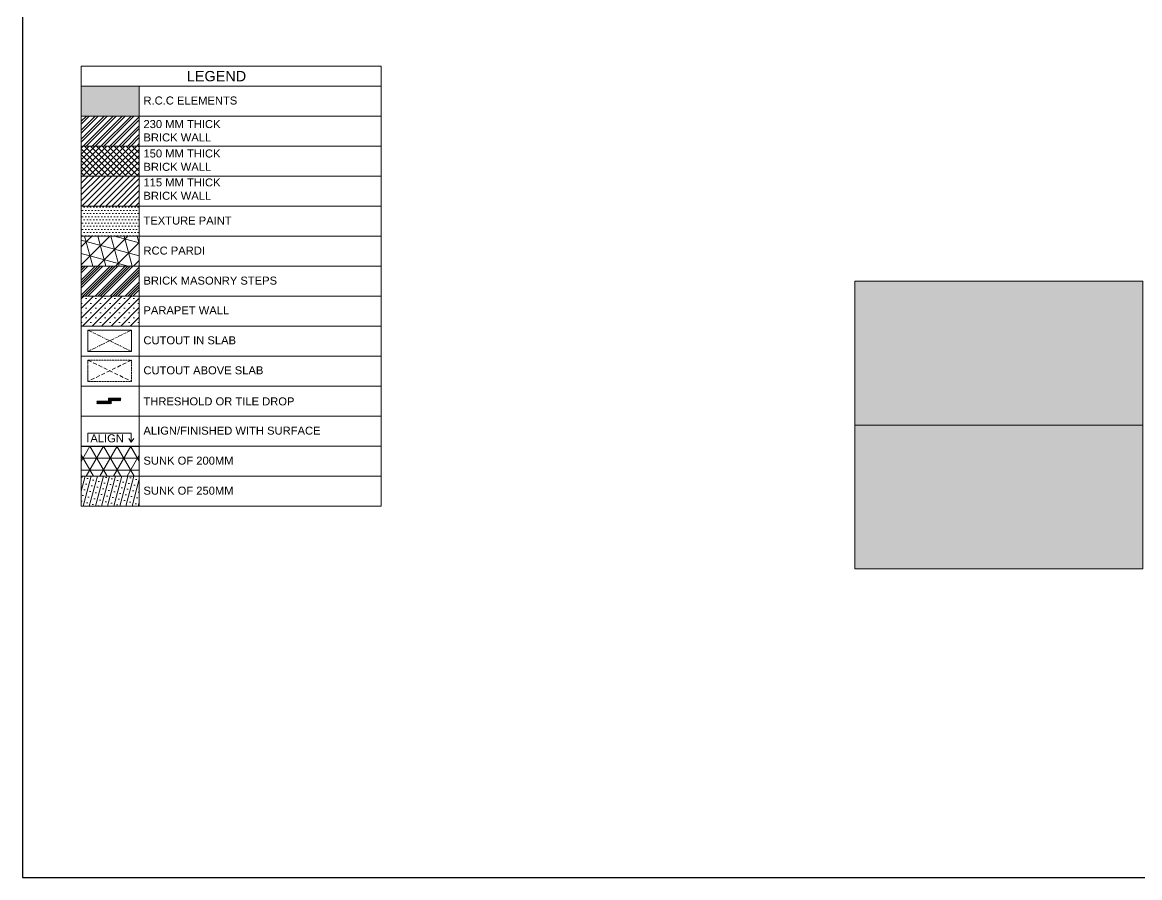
# Model space of a CAD drawing. Header units: millimetres. Extents: x 828494 to 5219521, y -272453 to 431064.
# Drawn here: x 2678440 to 2696195, y 168799 to 182395 of the extents above; entities that cross this region are included whole.
import ezdxf
from ezdxf.enums import TextEntityAlignment as Align

# ---------------------------------------------------------------- set-up
doc = ezdxf.new("R2010")
doc.units = ezdxf.units.MM
doc.header["$LTSCALE"] = 5
doc.header["$MEASUREMENT"] = 0
for name, pattern in [('1', [0]), ('DASHED', [0.75, 0.5, -0.25]), ('PHANTOM2', [1.25, 0.625, -0.125, 0.125, -0.125, 0.125, -0.125])]:
    doc.linetypes.add(name, pattern=pattern)
for name, color, linetype, lineweight in [('Area-Mobius', 31, 'Continuous', 9), ('Sheet anno-Mobius', 7, '1', 13), ('Sheet tab-Mobius', 7, 'Continuous', 13)]:
    doc.layers.add(name, color=color, linetype=linetype, lineweight=lineweight)
doc.layers.add('Hatch-Kitchen-Mobius', color=7, linetype='Continuous', lineweight=0, true_color=0xdbb894)
doc.layers.add('Hatch-Living-Moibus', color=7, linetype='Continuous', lineweight=0, true_color=0xfee3c8)
doc.styles.get("Standard").update_dxf_attribs({"font": 'arial.ttf'})
doc.styles.add('TITLE', font='arial.ttf', dxfattribs={"height": 4})

msp = doc.modelspace()

# ---------------------------------------------------------------- hatches: boundary and pattern name
at = {"layer": 'Hatch-Kitchen-Mobius'}
msp.add_hatch(color=256, dxfattribs=at).paths.add_polyline_path([(2691669, 175994.5), (2696246.2, 175994.5), (2696246.2, 173708), (2691669, 173708)])
at = {"layer": 'Hatch-Living-Moibus'}
msp.add_hatch(color=256, dxfattribs=at).paths.add_polyline_path([(2691669, 178281), (2696246.2, 178281), (2696246.2, 175994.5), (2691669, 175994.5)])
at = {"layer": 'Sheet anno-Mobius', "true_color": 0x000000}
msp.add_hatch(color=18, dxfattribs=at).paths.add_polyline_path([(2679373.2, 180906), (2680297.4, 180906), (2680297.4, 181383.1), (2679373.2, 181383.1)])
h = msp.add_hatch(dxfattribs=at)
h.set_pattern_fill('ANSI32', color=18, scale=267.749555, style=0)
h.set_pattern_definition([(45, (2606997.92, 146360.25), (-70.99782, 70.99782), []), (45, (2607045.26, 146360.25), (-70.99782, 70.99782), [])])
h.paths.add_polyline_path([(2679373.2, 180428.9), (2680297.4, 180428.9), (2680297.4, 180906), (2679373.2, 180906)])
h = msp.add_hatch(dxfattribs=at)
h.set_pattern_fill('ANSI37', color=18, scale=535.49911, style=0)
h.set_pattern_definition([(45, (2606997.924, 146360.25), (-47.33188, 47.33188), []), (135, (2606997.924, 146360.25), (-47.33188, -47.33188), [])])
h.paths.add_polyline_path([(2679373.2, 179951.8), (2680297.4, 179951.8), (2680297.4, 180428.9), (2679373.2, 180428.9)])
h = msp.add_hatch(dxfattribs=at)
h.set_pattern_fill('ANSI31', color=18, scale=535.499133, style=0)
h.set_pattern_definition([(45, (1658267.73, 470017.22), (-47.3318835, 47.3318835), [])])
h.paths.add_polyline_path([(2679373.2, 179474.7), (2680297.4, 179474.7), (2680297.4, 179951.8), (2679373.2, 179951.8)])
h = msp.add_hatch(dxfattribs=at)
h.set_pattern_fill('DOTS', color=18, scale=31.807453, style=0)
h.set_pattern_definition([(0, (2684144.28, 181224.075), (25.24717, 50.49433), [0, -50.49433])])
h.paths.add_polyline_path([(2679373.2, 178997.6), (2680297.4, 178997.6), (2680297.4, 179474.7), (2679373.2, 179474.7)])
at = {"layer": 'Sheet anno-Mobius', "linetype": 'DASHED', "ltscale": 0.2, "true_color": 0x000000}
h = msp.add_hatch(dxfattribs=at)
h.set_pattern_fill('NET3', color=18, scale=63.614907, angle=45, style=0)
h.set_pattern_definition([(45, (-1291647.05, -31939066.77), (-142.8195385, 142.8195385), []), (105, (-1291647.05, -31939066.77), (-195.0951178, -52.2755793), []), (165, (-1291647.05, -31939066.77), (-52.2755793, -195.0951178), [])])
h.paths.add_polyline_path([(2679373.2, 178520.4), (2680297.4, 178520.4), (2680297.4, 178997.6), (2679373.2, 178997.6)])
at = {"layer": 'Sheet anno-Mobius', "true_color": 0x000000}
h = msp.add_hatch(dxfattribs=at)
h.set_pattern_fill('ANSI34', color=18, scale=225, style=0)
h.set_pattern_definition([(45, (3651824.83, -55621.39), (-119.32427, 119.32427), []), (45, (3651864.6, -55621.39), (-119.32427, 119.32427), []), (45, (3651904.38, -55621.39), (-119.32427, 119.32427), []), (45, (3651944.16, -55621.39), (-119.32427, 119.32427), [])])
h.paths.add_polyline_path([(2679373.2, 178043.3), (2680297.4, 178043.3), (2680297.4, 178520.4), (2679373.2, 178520.4)])
h = msp.add_hatch(dxfattribs=at)
h.set_pattern_fill('SACNCR', color=18, scale=45, style=0)
h.set_pattern_definition([(45, (2640962.72, 153529.22), (-75.7709, 75.7709), []), (45, (2641038.49, 153529.22), (-75.7709, 75.7709), [0, -107.15625])])
h.paths.add_polyline_path([(2679373.2, 177566.2), (2680297.4, 177566.2), (2680297.4, 178043.3), (2679373.2, 178043.3)])
h = msp.add_hatch(dxfattribs=at)
h.set_pattern_fill('ANSI31', color=18, scale=90, angle=270)
h.set_pattern_definition([(315, (2635833.425, 152005.887), (7.9549513, 7.9549513), [])])
h.paths.add_polyline_path([(2679853.8, 176330.7), (2679853.8, 176377.2), (2680004.3, 176377.2), (2680004.3, 176422.2), (2679808.8, 176422.2), (2679808.8, 176375.7), (2679623.9, 176375.7), (2679623.9, 176330.7)])
h = msp.add_hatch(dxfattribs=at)
h.set_pattern_fill('NET3', color=18, scale=1499.999999, style=0)
h.set_pattern_definition([(0, (1791186.71, 567529.07), (0, 187.5), []), (60, (1791186.71, 567529.07), (-162.379763, 93.75), []), (120, (1791186.71, 567529.07), (-162.379763, -93.75), [])])
h.paths.add_polyline_path([(2679373.2, 175180.7), (2680297.4, 175180.7), (2680297.4, 175657.8), (2679373.2, 175657.8)])
h = msp.add_hatch(dxfattribs=at)
h.set_pattern_fill('SACNCR', color=18, scale=1000, angle=30, style=0)
h.set_pattern_definition([(75, (1791186.71, 567529.07), (-90.555546, 24.2642855), []), (75, (1791244.12, 567562.22), (-90.555546, 24.2642855), [0, -93.75])])
h.paths.add_polyline_path([(2679373.2, 174703.5), (2680297.4, 174703.5), (2680297.4, 175180.7), (2679373.2, 175180.7)])

# ---------------------------------------------------------------- linework, layer by layer
msp.add_lwpolyline([(2678439.6, 168798.9), (2725741.7, 168798.9), (2725741.7, 182791.3), (2678439.6, 182791.3)], close=True)
at = {"layer": 'Area-Mobius'}
for points in [[(2691669, 178281), (2696246.2, 178281), (2696246.2, 175994.5), (2691669, 175994.5)], [(2691669, 175994.5), (2696246.2, 175994.5), (2696246.2, 173708), (2691669, 173708)]]:
    msp.add_lwpolyline(points, close=True, dxfattribs=at)
at = {"layer": 'Sheet anno-Mobius', "color": 8}
msp.add_lwpolyline([(2679480.8, 177164.7), (2680174, 177164.7), (2680174, 177503.1), (2679480.8, 177503.1)], close=True, dxfattribs=at)
at = {"layer": 'Sheet anno-Mobius', "color": 8, "linetype": 'PHANTOM2', "ltscale": 25}
msp.add_lwpolyline([(2680174, 177503.1), (2679480.8, 177164.7), (2679480.8, 177503.1), (2680174, 177164.7)], dxfattribs=at)
at = {"layer": 'Sheet anno-Mobius', "color": 8, "linetype": 'DASHED', "ltscale": 0.1}
msp.add_lwpolyline([(2679480.8, 176687.6), (2680174, 176687.6), (2680174, 177026), (2679480.8, 177026)], close=True, dxfattribs=at)
at = {"layer": 'Sheet anno-Mobius', "color": 8, "linetype": 'DASHED', "ltscale": 25}
msp.add_lwpolyline([(2680174, 177026), (2679480.8, 176687.6), (2679480.8, 177026), (2680174, 176687.6)], dxfattribs=at)
at = {"layer": 'Sheet anno-Mobius'}
for points in [[(2680004.3, 176422.2), (2679808.8, 176422.2), (2679808.8, 176375.7), (2679623.9, 176375.7)], [(2679481.1, 175721.3), (2679481.1, 175866.8), (2680171.3, 175866.8), (2680171.3, 175721.3)], [(2680171.3, 175721.3), (2680131.8, 175779)], [(2680171.3, 175721.3), (2680210.9, 175779)]]:
    msp.add_lwpolyline(points, dxfattribs=at)
at = {"layer": 'Sheet tab-Mobius'}
for points in [[(2679373.2, 181701.2), (2684144.3, 181701.2), (2684144.3, 181383.1), (2679373.2, 181383.1)], [(2679373.2, 180906), (2680297.4, 180906), (2680297.4, 181383.1), (2679373.2, 181383.1)], [(2680297.4, 181383.1), (2684144.3, 181383.1), (2684144.3, 180906), (2680297.4, 180906)], [(2679373.2, 180428.9), (2680297.4, 180428.9), (2680297.4, 180906), (2679373.2, 180906)], [(2680297.4, 180906), (2684144.3, 180906), (2684144.3, 180428.9), (2680297.4, 180428.9)], [(2679373.2, 179951.8), (2680297.4, 179951.8), (2680297.4, 180428.9), (2679373.2, 180428.9)], [(2680297.4, 180428.9), (2684144.3, 180428.9), (2684144.3, 179951.8), (2680297.4, 179951.8)], [(2679373.2, 179474.7), (2680297.4, 179474.7), (2680297.4, 179951.8), (2679373.2, 179951.8)], [(2680297.4, 179951.8), (2684144.3, 179951.8), (2684144.3, 179474.7), (2680297.4, 179474.7)], [(2679373.2, 178997.6), (2680297.4, 178997.6), (2680297.4, 179474.7), (2679373.2, 179474.7)], [(2680297.4, 179474.7), (2684144.3, 179474.7), (2684144.3, 178997.6), (2680297.4, 178997.6)], [(2679373.2, 178520.4), (2680297.4, 178520.4), (2680297.4, 178997.6), (2679373.2, 178997.6)], [(2680297.4, 178997.6), (2684144.3, 178997.6), (2684144.3, 178520.4), (2680297.4, 178520.4)], [(2679373.2, 178043.3), (2680297.4, 178043.3), (2680297.4, 178520.4), (2679373.2, 178520.4)], [(2680297.4, 178520.4), (2684144.3, 178520.4), (2684144.3, 178043.3), (2680297.4, 178043.3)], [(2679373.2, 177566.2), (2680297.4, 177566.2), (2680297.4, 178043.3), (2679373.2, 178043.3)], [(2680297.4, 178043.3), (2684144.3, 178043.3), (2684144.3, 177566.2), (2680297.4, 177566.2)], [(2679373.2, 177089.1), (2680297.4, 177089.1), (2680297.4, 177566.2), (2679373.2, 177566.2)], [(2680297.4, 177566.2), (2684144.3, 177566.2), (2684144.3, 177089.1), (2680297.4, 177089.1)], [(2679373.2, 176612), (2680297.4, 176612), (2680297.4, 177089.1), (2679373.2, 177089.1)], [(2680297.4, 177089.1), (2684144.3, 177089.1), (2684144.3, 176612), (2680297.4, 176612)], [(2679373.2, 176134.9), (2680297.4, 176134.9), (2680297.4, 176612), (2679373.2, 176612)], [(2680297.4, 176612), (2684144.3, 176612), (2684144.3, 176134.9), (2680297.4, 176134.9)], [(2679373.2, 175657.8), (2680297.4, 175657.8), (2680297.4, 176134.9), (2679373.2, 176134.9)], [(2680297.4, 176134.9), (2684144.3, 176134.9), (2684144.3, 175657.8), (2680297.4, 175657.8)], [(2679373.2, 175180.7), (2680297.4, 175180.7), (2680297.4, 175657.8), (2679373.2, 175657.8)], [(2680297.4, 175657.8), (2684144.3, 175657.8), (2684144.3, 175180.7), (2680297.4, 175180.7)], [(2679373.2, 174703.5), (2680297.4, 174703.5), (2680297.4, 175180.7), (2679373.2, 175180.7)], [(2680297.4, 175180.7), (2684144.3, 175180.7), (2684144.3, 174703.5), (2680297.4, 174703.5)]]:
    msp.add_lwpolyline(points, close=True, dxfattribs=at)

# ---------------------------------------------------------------- texts
at = {"layer": 'Sheet anno-Mobius', "insert": (2679520.6, 175846.2), "char_height": 127.23, "width": 561.687, "attachment_point": 1}
msp.add_mtext('ALIGN', dxfattribs=at)
at = {"layer": 'Sheet tab-Mobius', "style": 'TITLE'}
msp.add_text('LEGEND ', height=164.34, dxfattribs=at).set_placement((2681557.1, 181457.9), align=Align.CENTER)
at = {"layer": 'Sheet tab-Mobius', "ltscale": 3, "char_height": 127.23, "attachment_point": 1}
for s, insert, width in [('R.C.C ELEMENTS ', (2680364.2, 181216.4), 3325.393), ('230 MM THICK \\PBRICK WALL', (2680364.2, 180842), 3816.894), ('150 MM THICK \\PBRICK WALL', (2680364.2, 180374.3), 3816.894), ('115 MM THICK\\PBRICK WALL', (2680364.2, 179914.8), 3816.894), ('TEXTURE PAINT', (2680364.2, 179307.8), 3816.894), ('RCC PARDI', (2680364.2, 178830.7), 3816.894), ('BRICK MASONRY STEPS', (2680364.2, 178353.6), 3816.894), ('PARAPET WALL', (2680363.8, 177881.6), 3816.894), ('CUTOUT IN SLAB', (2680363.8, 177404.5), 3816.894), ('CUTOUT ABOVE SLAB', (2680363.8, 176927.4), 3816.894)]:
    msp.add_mtext(s, dxfattribs=dict(at, insert=insert, width=width))
at = {"layer": 'Sheet tab-Mobius', "char_height": 127.23, "width": 3816.894, "attachment_point": 1}
for s, insert in [('THRESHOLD OR TILE DROP', (2680364.2, 176433.8)), ('ALIGN/FINISHED WITH SURFACE', (2680364.2, 175968.8)), ('SUNK OF 200MM', (2680364.2, 175491.7)), ('SUNK OF 250MM', (2680364.2, 175014.6))]:
    msp.add_mtext(s, dxfattribs=dict(at, insert=insert))

doc.saveas('drawing.dxf')
